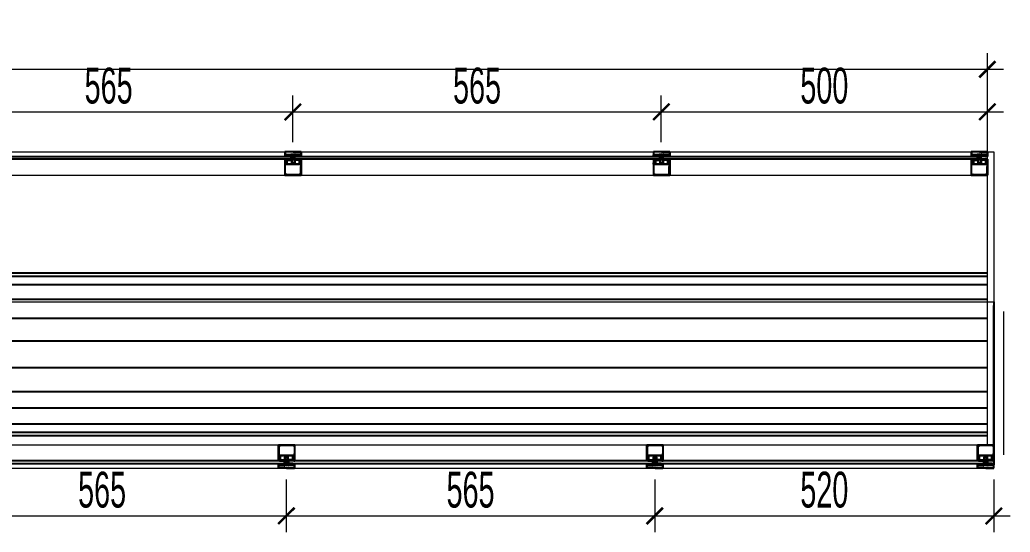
# Model space of a CAD drawing. Header units: millimetres. Extents: x 1336014 to 2939047, y -333549 to -60566.
# Drawn here: x 1482669 to 1484188, y -217693 to -216907 of the extents above; entities that cross this region are included whole.
import ezdxf

# ---------------------------------------------------------------- set-up
doc = ezdxf.new("R2010")
doc.units = ezdxf.units.MM
doc.header["$MEASUREMENT"] = 0
for name, color, linetype, lineweight in [('08.Dim', 156, 'Continuous', 15), ('DIM', 252, 'Continuous', 20), ('Door-Windows', 142, 'Continuous', 25), ('thick', 31, 'Continuous', 25), ('thin', 251, 'Continuous', 5), ('wall', 4, 'Continuous', 9)]:
    doc.layers.add(name, color=color, linetype=linetype, lineweight=lineweight)
doc.layers.add('Alu', color=6, linetype='Continuous')
doc.styles.add('TT5_Text Dim', font='hoatbif.shx', dxfattribs={"width": 0.6})
doc.dimstyles.new('TT5_Dim 1-25', dxfattribs={"dimscale": 25, "dimtxt": 2.2, "dimasz": 1, "dimexe": 1, "dimexo": 0, "dimgap": 0.5, "dimtad": 1, "dimdec": 0, "dimzin": 0, "dimdsep": 46, "dimtxsty": 'TT5_Text Dim', "dimblk": 'ARCHTICK', "dimcen": 0, "dimdle": 1, "dimclrd": 256, "dimclre": 256, "dimclrt": 1, "dimadec": 0, "dimazin": 0, "dimtfac": 0.015, "dimtdec": 0, "dimtix": 1, "dimtmove": 2, "dimatfit": 3, "dimldrblk": 'DOT', "dimfxl": 1, "dimtolj": 1, "dimtzin": 0, "dimlwd": -1, "dimlwe": -1, "dimarcsym": 1})

# ---------------------------------------------------------------- blocks, each defined once
blk = doc.blocks.new('_ARCHTICK')
at = {"const_width": 0.15}
blk.add_lwpolyline([(-0.5, -0.5), (0.5, 0.5)], dxfattribs=at)
blk = doc.blocks.new('*D2433')
at = {"layer": '08.Dim', "ltscale": 200, "transparency": 16777216}
for p, q in [((1483643.1, -217612.6), (1483643.1, -217693.5)), ((1484163.1, -217612.6), (1484163.1, -217693.5)), ((1483618.1, -217668.5), (1484188.1, -217668.5))]:
    blk.add_line(p, q, dxfattribs=at)
at = {"layer": 'Defpoints', "color": 0, "ltscale": 200, "transparency": 16777216}
for p in [(1483643.1, -217612.6), (1484163.1, -217612.6, 0), (1484163.1, -217668.5)]:
    blk.add_point(p, dxfattribs=at)
at = {"layer": '08.Dim', "ltscale": 200, "transparency": 16777216, "xscale": 25, "yscale": 25, "zscale": 25, "rotation": 180}
blk.add_blockref('_ARCHTICK', (1483643.1, -217668.5), dxfattribs=at)
at = {"layer": '08.Dim', "ltscale": 200, "transparency": 16777216, "xscale": 25, "yscale": 25, "zscale": 25}
blk.add_blockref('_ARCHTICK', (1484163.1, -217668.5), dxfattribs=at)
at = {"layer": '08.Dim', "color": 1, "ltscale": 200, "transparency": 16777216, "insert": (1483903.1, -217628.5), "char_height": 55, "attachment_point": 5, "style": 'TT5_Text Dim'}
blk.add_mtext('\\A1;520', dxfattribs=at)
blk = doc.blocks.new('_DOT')
blk.add_line((-0.5, 0), (-1, 0))
at = {"const_width": 0.5}
blk.add_lwpolyline([(-0.25, 0, 1), (0.25, 0, 1)], format="xyb", close=True, dxfattribs=at)
blk = doc.blocks.new('*D2434')
at = {"layer": '08.Dim', "ltscale": 200, "transparency": 16777216}
for p, q in [((1483653.1, -217095), (1483653.1, -217023.4)), ((1484153.1, -217095), (1484153.1, -217023.4)), ((1483628.1, -217048.4), (1484178.1, -217048.4))]:
    blk.add_line(p, q, dxfattribs=at)
at = {"layer": 'Defpoints', "color": 0, "ltscale": 200, "transparency": 16777216}
for p in [(1484153.1, -217048.4), (1483653.1, -217095, 0), (1484153.1, -217095)]:
    blk.add_point(p, dxfattribs=at)
at = {"layer": '08.Dim', "ltscale": 200, "transparency": 16777216, "xscale": 25, "yscale": 25, "zscale": 25, "rotation": 180}
blk.add_blockref('_ARCHTICK', (1483653.1, -217048.4), dxfattribs=at)
at = {"layer": '08.Dim', "ltscale": 200, "transparency": 16777216, "xscale": 25, "yscale": 25, "zscale": 25}
blk.add_blockref('_ARCHTICK', (1484153.1, -217048.4), dxfattribs=at)
at = {"layer": '08.Dim', "color": 1, "ltscale": 200, "transparency": 16777216, "insert": (1483903.1, -217008.4), "char_height": 55, "attachment_point": 5, "style": 'TT5_Text Dim'}
blk.add_mtext('\\A1;500', dxfattribs=at)
blk = doc.blocks.new('*D2435')
at = {"layer": '08.Dim', "ltscale": 200, "transparency": 16777216}
for p, q in [((1483088.1, -217095), (1483088.1, -217023.4)), ((1483653.1, -217095), (1483653.1, -217023.4)), ((1483063.1, -217048.4), (1483678.1, -217048.4))]:
    blk.add_line(p, q, dxfattribs=at)
at = {"layer": 'Defpoints', "color": 0, "ltscale": 200, "transparency": 16777216}
for p in [(1483653.1, -217048.4), (1483088.1, -217095, 0), (1483653.1, -217095, 0)]:
    blk.add_point(p, dxfattribs=at)
at = {"layer": '08.Dim', "ltscale": 200, "transparency": 16777216, "xscale": 25, "yscale": 25, "zscale": 25, "rotation": 180}
blk.add_blockref('_ARCHTICK', (1483088.1, -217048.4), dxfattribs=at)
at = {"layer": '08.Dim', "ltscale": 200, "transparency": 16777216, "xscale": 25, "yscale": 25, "zscale": 25}
blk.add_blockref('_ARCHTICK', (1483653.1, -217048.4), dxfattribs=at)
at = {"layer": '08.Dim', "color": 1, "ltscale": 200, "transparency": 16777216, "insert": (1483370.6, -217008.4), "char_height": 55, "attachment_point": 5, "style": 'TT5_Text Dim'}
blk.add_mtext('\\A1;565', dxfattribs=at)
blk = doc.blocks.new('*D2436')
at = {"layer": '08.Dim', "ltscale": 200, "transparency": 16777216}
for p, q in [((1482523.1, -217095), (1482523.1, -217023.4)), ((1483088.1, -217095), (1483088.1, -217023.4)), ((1482498.1, -217048.4), (1483113.1, -217048.4))]:
    blk.add_line(p, q, dxfattribs=at)
at = {"layer": 'Defpoints', "color": 0, "ltscale": 200, "transparency": 16777216}
for p in [(1483088.1, -217048.4), (1482523.1, -217095, 0), (1483088.1, -217095, 0)]:
    blk.add_point(p, dxfattribs=at)
at = {"layer": '08.Dim', "ltscale": 200, "transparency": 16777216, "xscale": 25, "yscale": 25, "zscale": 25, "rotation": 180}
blk.add_blockref('_ARCHTICK', (1482523.1, -217048.4), dxfattribs=at)
at = {"layer": '08.Dim', "ltscale": 200, "transparency": 16777216, "xscale": 25, "yscale": 25, "zscale": 25}
blk.add_blockref('_ARCHTICK', (1483088.1, -217048.4), dxfattribs=at)
at = {"layer": '08.Dim', "color": 1, "ltscale": 200, "transparency": 16777216, "insert": (1482805.6, -217008.4), "char_height": 55, "attachment_point": 5, "style": 'TT5_Text Dim'}
blk.add_mtext('\\A1;565', dxfattribs=at)
blk = doc.blocks.new('*D2447')
at = {"layer": '08.Dim', "ltscale": 200, "transparency": 16777216}
for p, q in [((1480493.1, -217108.7), (1480493.1, -216958.1)), ((1484153.1, -217108.7), (1484153.1, -216958.1)), ((1484178.1, -216983.1), (1480468.1, -216983.1))]:
    blk.add_line(p, q, dxfattribs=at)
at = {"layer": 'Defpoints', "color": 0, "ltscale": 200, "transparency": 16777216}
for p in [(1480493.1, -216983.1), (1480493.1, -217108.7), (1484153.1, -217108.7)]:
    blk.add_point(p, dxfattribs=at)
at = {"layer": '08.Dim', "ltscale": 200, "transparency": 16777216, "xscale": 25, "yscale": 25, "zscale": 25, "rotation": 180}
blk.add_blockref('_ARCHTICK', (1480493.1, -216983.1), dxfattribs=at)
at = {"layer": '08.Dim', "ltscale": 200, "transparency": 16777216, "xscale": 25, "yscale": 25, "zscale": 25}
blk.add_blockref('_ARCHTICK', (1484153.1, -216983.1), dxfattribs=at)
at = {"layer": '08.Dim', "color": 1, "ltscale": 200, "transparency": 16777216, "insert": (1482323.1, -216943.1), "char_height": 55, "attachment_point": 5, "style": 'TT5_Text Dim'}
blk.add_mtext('\\A1;3660', dxfattribs=at)
blk = doc.blocks.new('*D2448')
at = {"layer": '08.Dim', "ltscale": 200, "transparency": 16777216}
for p, q in [((1483078.1, -217612.6), (1483078.1, -217693.5)), ((1483643.1, -217612.6), (1483643.1, -217693.5)), ((1483053.1, -217668.5), (1483668.1, -217668.5))]:
    blk.add_line(p, q, dxfattribs=at)
at = {"layer": 'Defpoints', "color": 0, "ltscale": 200, "transparency": 16777216}
for p in [(1483078.1, -217612.6), (1483643.1, -217612.6), (1483643.1, -217668.5)]:
    blk.add_point(p, dxfattribs=at)
at = {"layer": '08.Dim', "ltscale": 200, "transparency": 16777216, "xscale": 25, "yscale": 25, "zscale": 25, "rotation": 180}
blk.add_blockref('_ARCHTICK', (1483078.1, -217668.5), dxfattribs=at)
at = {"layer": '08.Dim', "ltscale": 200, "transparency": 16777216, "xscale": 25, "yscale": 25, "zscale": 25}
blk.add_blockref('_ARCHTICK', (1483643.1, -217668.5), dxfattribs=at)
at = {"layer": '08.Dim', "color": 1, "ltscale": 200, "transparency": 16777216, "insert": (1483360.6, -217628.5), "char_height": 55, "attachment_point": 5, "style": 'TT5_Text Dim'}
blk.add_mtext('\\A1;565', dxfattribs=at)
blk = doc.blocks.new('*D2449')
at = {"layer": '08.Dim', "ltscale": 200, "transparency": 16777216}
for p, q in [((1482513.1, -217612.6), (1482513.1, -217693.5)), ((1483078.1, -217612.6), (1483078.1, -217693.5)), ((1482488.1, -217668.5), (1483103.1, -217668.5))]:
    blk.add_line(p, q, dxfattribs=at)
at = {"layer": 'Defpoints', "color": 0, "ltscale": 200, "transparency": 16777216}
for p in [(1482513.1, -217612.6), (1483078.1, -217612.6), (1483078.1, -217668.5)]:
    blk.add_point(p, dxfattribs=at)
at = {"layer": '08.Dim', "ltscale": 200, "transparency": 16777216, "xscale": 25, "yscale": 25, "zscale": 25, "rotation": 180}
blk.add_blockref('_ARCHTICK', (1482513.1, -217668.5), dxfattribs=at)
at = {"layer": '08.Dim', "ltscale": 200, "transparency": 16777216, "xscale": 25, "yscale": 25, "zscale": 25}
blk.add_blockref('_ARCHTICK', (1483078.1, -217668.5), dxfattribs=at)
at = {"layer": '08.Dim', "color": 1, "ltscale": 200, "transparency": 16777216, "insert": (1482795.6, -217628.5), "char_height": 55, "attachment_point": 5, "style": 'TT5_Text Dim'}
blk.add_mtext('\\A1;565', dxfattribs=at)
blk = doc.blocks.new('d2')
at = {"layer": 'Alu', "linetype": 'ByBlock'}
for p, q in [((0, 7.1), (0, 0.1)), ((0, 7.1), (1.95, 7.1)), ((0.08, 7.02), (1.34, 7.02)), ((0.08, 3.6), (0.08, 7.02)), ((0.89, 6.7), (0.89, 6.76)), ((0.89, 6.7), (1.09, 6.7)), ((1.05, 4.56), (1.05, 4.4)), ((1.05, 4.56), (1.21, 4.56)), ((1.33, 4.4), (1.05, 4.4)), ((1.13, 7.02), (1.25, 7.02)), ((1.21, 6.58), (1.21, 4.56)), ((1.25, 7.02), (1.35, 6.92)), ((1.34, 7.02), (1.34, 6.95)), ((1.37, 6.82), (1.61, 6.89)), ((1.37, 6.62), (1.45, 6.84)), ((1.37, 6.82), (1.37, 6.42)), ((1.37, 6.38), (1.37, 6.82)), ((1.37, 6.62), (1.45, 6.41)), ((1.37, 6.38), (1.61, 6.38)), ((1.41, 6.22), (1.77, 6.22)), ((1.41, 6.22), (1.41, 4.68)), ((1.42, 6.95), (1.42, 7.02)), ((1.75, 7.02), (1.42, 7.02)), ((1.42, 6.91), (1.77, 7.02)), ((1.45, 6.84), (1.6, 6.85)), ((1.45, 6.41), (1.6, 6.39)), ((1.45, 4.28), (1.45, 3.75)), ((1.61, 6.69), (1.49, 6.69)), ((1.61, 6.56), (1.49, 6.56)), ((1.77, 4.56), (1.53, 4.56)), ((1.6, 6.77), (1.6, 6.85)), ((1.6, 6.77), (1.77, 6.77)), ((1.6, 6.48), (1.6, 6.39)), ((1.6, 6.48), (1.77, 6.48)), ((1.61, 6.89), (1.61, 6.77)), ((1.61, 6.77), (1.61, 6.89)), ((1.61, 6.77), (1.69, 6.77)), ((1.61, 6.69), (1.74, 6.69)), ((1.61, 6.56), (1.74, 6.56)), ((1.61, 6.46), (1.69, 6.46)), ((1.61, 6.38), (1.61, 6.46)), ((1.61, 6.46), (1.61, 6.38)), ((1.75, 7.1), (1.75, 7.02)), ((1.75, 7.1), (1.77, 7.03)), ((1.77, 7.03), (2, 7.12)), ((1.77, 6.77), (1.77, 7.03)), ((1.77, 7.03), (1.77, 6.86)), ((1.77, 7.02), (1.77, 6.85)), ((1.77, 6.23), (1.77, 6.48)), ((1.77, 6.38), (1.77, 6.22)), ((1.77, 6.23), (1.89, 6.23)), ((1.77, 4.56), (1.77, 3.75)), ((1.89, 6.99), (2, 7.03)), ((1.89, 6.7), (1.89, 6.99)), ((1.89, 6.7), (2, 6.75)), ((1.89, 6.62), (2, 6.66)), ((1.89, 6.31), (1.89, 6.62)), ((1.89, 6.31), (2, 6.36)), ((1.89, 6.23), (2, 6.27)), ((2, 7.03), (2, 7.12)), ((2, 6.66), (2, 6.75)), ((2, 6.27), (2, 6.36)), ((2, 6.27), (2, 4.37)), ((3.2, 4.37), (2, 4.37)), ((3.2, 6.3), (3.2, 4.37)), ((3.21, 6.97), (3.21, 7.1)), ((3.21, 7.1), (10, 7.1)), ((3.21, 6.97), (3.21, 6.96)), ((3.21, 6.95), (3.21, 6.96)), ((3.21, 6.88), (3.21, 6.95)), ((3.21, 6.88), (3.21, 6.87)), ((3.21, 6.86), (3.21, 6.87)), ((3.21, 6.82), (3.21, 6.86)), ((3.21, 6.82), (3.21, 6.81)), ((3.21, 6.8), (3.21, 6.81)), ((3.21, 6.73), (3.21, 6.8)), ((3.21, 6.73), (3.21, 6.72)), ((3.21, 6.71), (3.21, 6.72)), ((3.21, 6.7), (3.21, 6.71)), ((3.21, 6.7), (3.21, 6.69)), ((3.21, 6.7), (3.21, 6.7)), ((3.21, 6.68), (3.21, 6.69)), ((3.21, 6.68), (3.21, 6.61)), ((3.21, 6.61), (3.21, 6.6)), ((3.21, 6.59), (3.21, 6.6)), ((3.21, 6.59), (3.21, 6.55)), ((3.21, 6.54), (3.21, 6.53)), ((3.21, 6.52), (3.21, 6.53)), ((3.21, 6.52), (3.21, 6.45)), ((3.21, 6.45), (3.21, 6.44)), ((3.21, 6.43), (3.21, 6.44)), ((3.21, 6.43), (3.21, 6.36)), ((3.21, 6.36), (3.21, 6.35)), ((3.21, 6.34), (3.21, 6.35)), ((3.21, 6.34), (3.21, 6.3)), ((3.45, 6.3), (3.21, 6.3)), ((3.3, 7), (3.3, 6.83)), ((3.36, 7), (3.3, 7)), ((3.3, 6.7), (3.3, 6.83)), ((3.3, 6.7), (3.3, 6.57)), ((3.3, 6.4), (3.3, 6.57)), ((3.36, 6.4), (3.3, 6.4)), ((3.36, 7), (3.36, 6.83)), ((3.36, 6.83), (3.36, 6.7)), ((3.36, 6.57), (3.36, 6.7)), ((3.36, 6.4), (3.36, 6.57)), ((3.45, 7.1), (3.45, 6.78)), ((3.45, 6.88), (3.45, 7.1)), ((3.45, 6.88), (3.45, 7.1)), ((3.45, 6.88), (3.45, 7.1)), ((3.56, 6.78), (3.45, 6.78)), ((3.56, 6.62), (3.45, 6.62)), ((3.45, 6.47), (3.45, 6.62)), ((3.45, 6.3), (3.45, 6.51)), ((3.45, 6.51), (3.45, 6.14)), ((3.45, 6.51), (3.45, 6.14)), ((3.45, 4.16), (3.45, 6.51)), ((3.45, 6.3), (3.45, 6.47)), ((3.59, 6.73), (3.49, 6.73)), ((3.59, 6.67), (3.49, 6.67)), ((3.64, 6.78), (3.56, 6.78)), ((3.64, 6.62), (3.56, 6.62)), ((3.61, 6.78), (3.58, 6.78)), ((3.61, 6.78), (3.58, 6.78)), ((3.61, 6.62), (3.58, 6.62)), ((3.61, 6.62), (3.58, 6.62)), ((3.7, 6.73), (3.59, 6.73)), ((3.7, 6.67), (3.59, 6.67)), ((3.61, 6.94), (3.61, 6.82)), ((3.61, 6.94), (3.81, 6.94)), ((3.61, 6.94), (3.61, 6.78)), ((3.61, 6.78), (3.61, 6.94)), ((3.61, 6.78), (3.61, 6.94)), ((3.61, 6.62), (3.61, 6.46)), ((3.61, 6.46), (3.61, 6.62)), ((3.61, 6.46), (3.61, 6.62)), ((3.61, 6.62), (3.61, 6.46)), ((3.61, 6.46), (3.61, 6.58)), ((3.61, 6.46), (3.61, 6.58)), ((3.61, 6.46), (3.81, 6.46)), ((3.61, 6.23), (3.61, 4.38)), ((3.64, 6.83), (3.67, 6.85)), ((3.64, 6.78), (3.64, 6.83)), ((3.64, 6.62), (3.64, 6.57)), ((3.64, 6.62), (3.64, 6.57)), ((3.64, 6.57), (3.67, 6.55)), ((3.72, 6.85), (3.67, 6.85)), ((3.72, 6.55), (3.67, 6.55)), ((3.71, 6.3), (3.67, 6.3)), ((3.67, 6.3), (3.76, 6.3)), ((3.67, 4.32), (4.69, 4.32)), ((3.77, 6.7), (3.72, 6.85)), ((3.77, 6.7), (3.72, 6.55)), ((3.81, 6.94), (3.81, 6.46)), ((3.85, 6.22), (5.37, 6.22)), ((3.97, 6.86), (3.97, 6.46)), ((4.05, 6.94), (4.29, 6.94)), ((4.05, 6.36), (5.05, 6.36)), ((4.29, 6.94), (4.29, 6.84)), ((4.38, 6.74), (4.58, 6.74)), ((4.45, 6.94), (4.57, 6.94)), ((4.69, 6.86), (4.45, 6.86)), ((4.57, 7.1), (4.57, 6.94)), ((4.57, 7.1), (4.57, 6.91)), ((4.57, 6.4), (4.57, 6.53)), ((4.69, 6.86), (4.61, 6.87)), ((4.69, 6.58), (4.61, 6.57)), ((5.01, 6.36), (4.61, 6.36)), ((4.93, 6.98), (4.69, 6.98)), ((4.69, 6.98), (4.69, 6.86)), ((4.69, 6.86), (4.69, 6.83)), ((4.69, 6.58), (4.69, 6.46)), ((4.93, 6.46), (4.69, 6.46)), ((4.93, 6.46), (4.93, 6.98)), ((5.05, 6.4), (5.05, 6.98)), ((5.05, 6.98), (5.37, 6.98)), ((5.18, 6.45), (5.13, 6.4)), ((5.24, 6.45), (5.18, 6.45)), ((5.37, 6.98), (5.37, 4.16)), ((5.37, 6.22), (5.37, 6.38)), ((5.53, 6.94), (6.29, 6.94)), ((5.53, 6.94), (5.53, 0.26)), ((9.84, 6.94), (6.29, 6.94)), ((9.68, 6.54), (9.68, 6.38)), ((9.84, 6.54), (9.68, 6.54)), ((9.68, 6.38), (9.84, 6.38)), ((9.84, 6.94), (9.84, 6.54)), ((9.84, 6.94), (9.84, 6.54)), ((9.84, 6.38), (9.84, 0.86)), ((10, 0.1), (10, 7.1)), ((0, 0.1), (1.95, 0.1)), ((0.08, 3.6), (0.08, 0.18)), ((0.08, 0.18), (1.34, 0.18)), ((0.89, 0.5), (0.89, 0.43)), ((0.89, 0.5), (1.09, 0.5)), ((1.05, 2.64), (1.05, 2.8)), ((1.33, 2.8), (1.05, 2.8)), ((1.05, 2.64), (1.21, 2.64)), ((1.14, 3.64), (1.06, 3.64)), ((1.14, 3.64), (1.06, 3.64)), ((1.06, 3.56), (1.14, 3.56)), ((1.14, 3.56), (1.06, 3.56)), ((1.14, 3.56), (1.14, 3.64)), ((1.21, 0.62), (1.21, 2.64)), ((1.22, 4.24), (1.38, 4.24)), ((1.38, 2.96), (1.22, 2.96)), ((1.25, 0.18), (1.35, 0.27)), ((1.34, 0.18), (1.34, 0.25)), ((1.37, 0.82), (1.61, 0.82)), ((1.37, 0.82), (1.37, 0.38)), ((1.37, 0.58), (1.45, 0.79)), ((1.37, 0.38), (1.37, 0.78)), ((1.37, 0.58), (1.45, 0.37)), ((1.37, 0.38), (1.61, 0.3)), ((1.38, 3.76), (1.38, 4.24)), ((1.38, 3.76), (1.38, 3.76)), ((1.38, 3.76), (1.38, 3.75)), ((1.52, 3.75), (1.38, 3.75)), ((1.44, 3.45), (1.38, 3.45)), ((1.38, 3.44), (1.38, 3.45)), ((1.38, 2.96), (1.38, 3.44)), ((1.38, 2.96), (1.38, 3.44)), ((1.38, 3.04), (1.38, 3.44)), ((1.38, 2.96), (1.38, 3.04)), ((1.41, 0.98), (1.41, 2.52)), ((1.41, 0.98), (1.77, 0.98)), ((1.42, 0.28), (1.77, 0.18)), ((1.42, 0.25), (1.42, 0.18)), ((1.75, 0.18), (1.42, 0.18)), ((1.45, 3.44), (1.53, 3.76)), ((1.45, 2.92), (1.45, 3.42)), ((1.45, 0.79), (1.6, 0.81)), ((1.45, 0.37), (1.6, 0.35)), ((1.46, 3.44), (1.54, 3.76)), ((1.46, 3.44), (1.46, 3.43)), ((1.59, 3.45), (1.47, 3.45)), ((1.61, 0.65), (1.49, 0.65)), ((1.61, 0.51), (1.49, 0.51)), ((1.77, 2.64), (1.53, 2.64)), ((1.67, 3.75), (1.55, 3.75)), ((1.59, 3.44), (1.67, 3.76)), ((1.6, 0.73), (1.6, 0.81)), ((1.6, 0.73), (1.77, 0.73)), ((1.6, 0.43), (1.6, 0.35)), ((1.6, 0.43), (1.77, 0.43)), ((1.61, 3.44), (1.69, 3.76)), ((1.73, 3.45), (1.61, 3.45)), ((1.61, 3.44), (1.61, 3.43)), ((1.61, 0.74), (1.61, 0.82)), ((1.61, 0.82), (1.61, 0.74)), ((1.61, 0.74), (1.69, 0.74)), ((1.61, 0.65), (1.74, 0.65)), ((1.61, 0.51), (1.74, 0.51)), ((1.61, 0.42), (1.61, 0.3)), ((1.61, 0.3), (1.61, 0.42)), ((1.61, 0.42), (1.69, 0.42)), ((1.81, 3.75), (1.69, 3.75)), ((1.74, 3.44), (1.81, 3.76)), ((1.75, 3.44), (1.83, 3.76)), ((1.88, 3.45), (1.75, 3.45)), ((1.75, 3.44), (1.75, 3.43)), ((1.75, 0.1), (1.75, 0.18)), ((1.75, 0.1), (1.77, 0.17)), ((1.77, 4.08), (1.77, 4.16)), ((1.77, 3.75), (1.77, 4.16)), ((1.77, 4.16), (5.37, 4.16)), ((1.77, 4.08), (2.01, 3.92)), ((1.77, 3.04), (1.77, 3.45)), ((1.77, 2.64), (1.77, 3.45)), ((1.77, 3.12), (2.01, 3.28)), ((1.77, 3.12), (1.77, 3.04)), ((5.37, 3.04), (1.77, 3.04)), ((1.77, 0.82), (1.77, 0.98)), ((1.77, 0.98), (1.89, 0.98)), ((1.77, 0.98), (1.77, 0.73)), ((1.77, 0.6), (1.77, 0.56)), ((1.77, 0.43), (1.77, 0.18)), ((1.77, 0.18), (1.77, 0.34)), ((1.77, 0.17), (2, 0.08)), ((1.96, 3.75), (1.84, 3.75)), ((1.88, 3.44), (1.96, 3.76)), ((1.9, 3.44), (1.89, 3.43)), ((1.89, 0.98), (2, 0.93)), ((1.89, 0.89), (2, 0.85)), ((1.89, 0.89), (1.89, 0.59)), ((1.89, 0.59), (2, 0.55)), ((1.89, 0.5), (1.89, 0.21)), ((1.89, 0.5), (2, 0.46)), ((1.89, 0.21), (2, 0.17)), ((1.9, 3.44), (1.97, 3.76)), ((2.02, 3.45), (1.9, 3.45)), ((2.1, 3.75), (1.98, 3.75)), ((3.2, 2.83), (2, 2.83)), ((2, 0.93), (2, 2.83)), ((2, 0.85), (2, 0.93)), ((2, 0.46), (2, 0.55)), ((2, 0.08), (2, 0.17)), ((2.01, 3.92), (2.05, 4.08)), ((2.05, 3.12), (2.01, 3.28)), ((2.02, 3.44), (2.1, 3.76)), ((2.04, 3.44), (2.12, 3.76)), ((2.16, 3.45), (2.04, 3.45)), ((2.04, 3.44), (2.04, 3.43)), ((2.05, 4.08), (2.69, 4.08)), ((2.69, 3.12), (2.05, 3.12)), ((2.24, 3.75), (2.12, 3.75)), ((2.17, 3.44), (2.25, 3.76)), ((2.18, 3.44), (2.26, 3.76)), ((2.18, 3.44), (2.18, 3.43)), ((2.31, 3.45), (2.19, 3.45)), ((2.25, 3.8), (2.28, 3.8)), ((2.25, 3.41), (2.27, 3.44)), ((2.39, 3.75), (2.27, 3.75)), ((2.27, 3.44), (2.29, 3.44)), ((2.28, 3.8), (2.3, 3.76)), ((2.31, 3.41), (2.29, 3.44)), ((2.37, 3.76), (2.3, 3.76)), ((2.3, 3.76), (2.37, 3.76)), ((2.31, 3.44), (2.39, 3.76)), ((2.31, 3.44), (2.31, 3.44)), ((2.32, 3.41), (2.33, 3.44)), ((2.33, 3.44), (2.41, 3.76)), ((2.47, 3.45), (2.33, 3.45)), ((2.33, 3.44), (2.45, 3.44)), ((2.33, 3.44), (2.33, 3.43)), ((2.39, 3.78), (2.37, 3.76)), ((2.4, 3.78), (2.41, 3.76)), ((2.41, 3.76), (2.53, 3.76)), ((2.55, 3.75), (2.41, 3.75)), ((2.47, 3.41), (2.45, 3.44)), ((2.47, 3.44), (2.55, 3.76)), ((2.48, 3.41), (2.49, 3.44)), ((2.49, 3.44), (2.57, 3.76)), ((2.63, 3.45), (2.49, 3.45)), ((2.49, 3.44), (2.49, 3.43)), ((2.49, 3.44), (2.61, 3.44)), ((2.55, 3.78), (2.53, 3.76)), ((2.56, 3.78), (2.57, 3.76)), ((2.57, 3.76), (2.69, 3.76)), ((2.71, 3.75), (2.57, 3.75)), ((2.63, 3.41), (2.61, 3.44)), ((2.63, 3.44), (2.71, 3.76)), ((2.64, 3.41), (2.65, 3.44)), ((2.65, 3.44), (2.73, 3.76)), ((2.79, 3.45), (2.65, 3.45)), ((2.65, 3.44), (2.65, 3.43)), ((2.65, 3.44), (2.77, 3.44)), ((2.69, 3.8), (2.69, 4.08)), ((2.71, 3.78), (2.69, 3.76)), ((2.69, 3.41), (2.69, 3.12)), ((2.72, 3.78), (2.73, 3.76)), ((2.73, 3.76), (2.85, 3.76)), ((2.87, 3.75), (2.73, 3.75)), ((2.79, 3.41), (2.77, 3.44)), ((2.79, 3.44), (2.87, 3.76)), ((2.8, 3.41), (2.81, 3.44)), ((2.81, 3.44), (2.89, 3.76)), ((2.95, 3.45), (2.81, 3.45)), ((2.81, 3.44), (2.81, 3.43)), ((2.81, 3.44), (2.93, 3.44)), ((2.87, 3.78), (2.85, 3.76)), ((2.88, 3.78), (2.89, 3.76)), ((2.89, 3.76), (3.01, 3.76)), ((3.03, 3.75), (2.89, 3.75)), ((2.95, 3.41), (2.93, 3.44)), ((2.95, 3.44), (3.03, 3.76)), ((2.97, 3.44), (2.96, 3.43)), ((2.96, 3.41), (2.97, 3.44)), ((2.97, 3.44), (3.04, 3.76)), ((3.11, 3.45), (2.97, 3.45)), ((2.97, 3.44), (3.09, 3.44)), ((3.03, 3.78), (3.01, 3.76)), ((3.04, 3.78), (3.05, 3.76)), ((3.05, 3.76), (3.17, 3.76)), ((3.19, 3.75), (3.05, 3.75)), ((3.11, 3.41), (3.09, 3.44)), ((3.11, 3.44), (3.15, 3.6)), ((3.12, 3.41), (3.13, 3.44)), ((3.13, 3.44), (3.17, 3.6)), ((3.21, 3.45), (3.13, 3.45)), ((3.13, 3.44), (3.13, 3.43)), ((3.13, 3.44), (3.25, 3.44)), ((3.15, 3.6), (3.16, 3.61)), ((3.16, 3.61), (3.17, 3.6)), ((3.19, 3.78), (3.17, 3.76)), ((3.19, 3.75), (3.21, 3.75)), ((3.2, 3.78), (3.21, 3.76)), ((3.2, 0.9), (3.2, 2.83)), ((3.45, 0.9), (3.2, 0.9)), ((3.2, 0.85), (3.2, 0.9)), ((3.2, 0.85), (3.21, 0.84)), ((3.2, 0.83), (3.21, 0.84)), ((3.2, 0.77), (3.2, 0.83)), ((3.2, 0.77), (3.21, 0.76)), ((3.2, 0.75), (3.21, 0.76)), ((3.2, 0.68), (3.2, 0.75)), ((3.2, 0.68), (3.21, 0.67)), ((3.2, 0.66), (3.21, 0.67)), ((3.2, 0.61), (3.2, 0.66)), ((3.2, 0.61), (3.21, 0.6)), ((3.2, 0.59), (3.21, 0.6)), ((3.2, 0.53), (3.2, 0.59)), ((3.2, 0.53), (3.21, 0.52)), ((3.2, 0.51), (3.21, 0.52)), ((3.2, 0.5), (3.2, 0.51)), ((3.2, 0.5), (3.2, 0.49)), ((3.2, 0.49), (3.21, 0.48)), ((3.2, 0.47), (3.21, 0.48)), ((3.2, 0.47), (3.2, 0.4)), ((3.2, 0.4), (3.21, 0.39)), ((3.2, 0.38), (3.21, 0.39)), ((3.2, 0.38), (3.2, 0.34)), ((3.2, 0.33), (3.21, 0.33)), ((3.2, 0.32), (3.21, 0.33)), ((3.2, 0.32), (3.2, 0.25)), ((3.2, 0.25), (3.21, 0.24)), ((3.2, 0.23), (3.21, 0.24)), ((3.2, 0.23), (3.2, 0.1)), ((3.2, 0.1), (10, 0.1)), ((3.21, 3.76), (3.45, 3.76)), ((3.21, 3.75), (3.3, 3.74)), ((3.21, 3.45), (3.21, 3.75)), ((3.21, 3.45), (3.3, 3.47)), ((3.27, 3.41), (3.25, 3.44)), ((3.28, 3.41), (3.29, 3.44)), ((3.45, 3.6), (3.29, 3.74)), ((3.29, 3.46), (3.45, 3.6)), ((3.29, 3.44), (3.45, 3.44)), ((3.35, 0.8), (3.3, 0.8)), ((3.3, 0.8), (3.3, 0.63)), ((3.3, 0.5), (3.3, 0.63)), ((3.3, 0.5), (3.3, 0.37)), ((3.3, 0.19), (3.3, 0.37)), ((3.35, 0.19), (3.3, 0.19)), ((3.35, 0.8), (3.35, 0.63)), ((3.35, 0.63), (3.35, 0.5)), ((3.35, 0.37), (3.35, 0.5)), ((3.35, 0.19), (3.35, 0.37)), ((3.45, 4.16), (3.61, 4.16)), ((3.45, 4.16), (4.09, 4.16)), ((3.45, 3.76), (3.45, 3.44)), ((3.45, 3.04), (3.61, 3.04)), ((3.45, 3.04), (4.09, 3.04)), ((3.45, 3.04), (3.45, 0.68)), ((3.45, 0.68), (3.45, 1.06)), ((3.45, 0.9), (3.45, 0.73)), ((3.45, 0.9), (3.45, 0.68)), ((3.45, 0.73), (3.45, 0.58)), ((3.55, 0.58), (3.45, 0.58)), ((3.45, 0.27), (3.45, 0.42)), ((3.55, 0.42), (3.45, 0.42)), ((3.45, 0.31), (3.45, 0.1)), ((3.45, 0.31), (3.45, 0.1)), ((3.45, 0.1), (3.45, 0.27)), ((3.58, 0.53), (3.48, 0.53)), ((3.58, 0.47), (3.48, 0.47)), ((3.63, 0.58), (3.55, 0.58)), ((3.63, 0.42), (3.55, 0.42)), ((3.61, 0.58), (3.58, 0.58)), ((3.69, 0.53), (3.58, 0.53)), ((3.69, 0.47), (3.58, 0.47)), ((3.61, 0.42), (3.58, 0.42)), ((3.61, 0.96), (3.61, 2.81)), ((3.61, 0.74), (3.81, 0.74)), ((3.61, 0.74), (3.61, 0.62)), ((3.61, 0.58), (3.61, 0.74)), ((3.61, 0.74), (3.61, 0.58)), ((3.61, 0.26), (3.61, 0.42)), ((3.61, 0.42), (3.61, 0.26)), ((3.61, 0.26), (3.61, 0.38)), ((3.61, 0.26), (3.81, 0.26)), ((3.63, 0.62), (3.66, 0.65)), ((3.63, 0.58), (3.63, 0.62)), ((3.63, 0.58), (3.63, 0.62)), ((3.63, 0.42), (3.63, 0.37)), ((3.63, 0.37), (3.66, 0.35)), ((3.71, 0.65), (3.66, 0.65)), ((3.71, 0.35), (3.66, 0.35)), ((3.67, 2.88), (4.69, 2.88)), ((3.71, 0.9), (3.67, 0.9)), ((3.67, 0.9), (3.76, 0.9)), ((3.77, 0.5), (3.71, 0.65)), ((3.77, 0.5), (3.71, 0.35)), ((3.81, 0.26), (3.81, 0.74)), ((3.85, 0.98), (5.37, 0.98)), ((3.97, 0.34), (3.97, 0.74)), ((4.05, 0.84), (5.05, 0.84)), ((4.05, 0.26), (4.29, 0.26)), ((4.09, 4.16), (4.09, 4.17)), ((4.09, 4.17), (4.32, 4.17)), ((4.09, 3.04), (4.09, 3.02)), ((4.09, 3.02), (4.32, 3.02)), ((4.29, 0.26), (4.29, 0.36)), ((4.32, 4.17), (4.63, 4.17)), ((4.32, 3.02), (4.63, 3.02)), ((4.38, 0.46), (4.58, 0.46)), ((4.69, 0.34), (4.45, 0.34)), ((4.45, 0.26), (4.57, 0.26)), ((4.57, 4), (5.37, 4)), ((4.57, 3.2), (4.57, 4)), ((5.37, 3.2), (4.57, 3.2)), ((4.57, 0.79), (4.57, 0.66)), ((4.57, 0.1), (4.57, 0.29)), ((4.57, 0.1), (4.57, 0.26)), ((5.01, 0.83), (4.61, 0.83)), ((4.69, 0.62), (4.61, 0.62)), ((4.69, 0.33), (4.61, 0.33)), ((4.93, 0.74), (4.69, 0.74)), ((4.69, 0.62), (4.69, 0.74)), ((4.69, 0.22), (4.69, 0.33)), ((4.93, 0.22), (4.69, 0.22)), ((4.93, 0.74), (4.93, 0.22)), ((5.05, 0.79), (5.05, 0.22)), ((5.37, 0.22), (5.05, 0.22)), ((5.18, 0.74), (5.13, 0.8)), ((5.24, 0.74), (5.18, 0.74)), ((5.37, 4), (5.37, 3.2)), ((5.37, 3.04), (5.37, 0.22)), ((5.37, 0.98), (5.37, 0.82)), ((6.29, 0.26), (5.53, 0.26)), ((9.84, 0.26), (6.29, 0.26)), ((9.68, 0.86), (9.84, 0.86)), ((9.68, 0.7), (9.68, 0.86)), ((9.84, 0.7), (9.68, 0.7)), ((9.84, 0.7), (9.84, 0.26))]:
    blk.add_line(p, q, dxfattribs=at)
for centre, radius, start, end in [((1.22, 6.7), 0.326, 104.3896, 169.8341), ((1.09, 6.58), 0.12, 0, 90), ((1.33, 4.28), 0.12, 0, 90), ((1.4, 7), 0.0959, 240.6686, 290.5465), ((1.46, 4.24), 0.076, 94.9337, 175.5785), ((1.53, 4.68), 0.12, 180, 270), ((1.53, 6.63), 0.0696, 121.7737, 187.3927), ((1.53, 6.61), 0.0696, 172.6073, 238.2263), ((1.69, 6.85), 0.08, 270, 0), ((1.69, 6.38), 0.08, 0, 90), ((1.71, 6.63), 0.0696, 352.6073, 58.2263), ((1.71, 6.61), 0.0696, 301.7737, 7.3927), ((3.59, 6.92), 0.139, 193.1395, 267.1518), ((3.59, 6.92), 0.139, 193.1395, 267.1518), ((3.48, 6.7), 0.0302, 91.9683, 181.9878), ((3.48, 6.7), 0.0302, 178.0122, 268.0317), ((3.59, 6.48), 0.139, 92.8482, 166.8605), ((3.59, 6.48), 0.139, 92.8482, 166.8605), ((3.69, 6.23), 0.0742, 104.4445, 173.7256), ((3.69, 4.39), 0.0742, 186.2744, 255.5555), ((3.7, 6.7), 0.0302, 358.0122, 88.0317), ((3.7, 6.7), 0.0302, 271.9683, 1.9878), ((3.75, 6.23), 0.0692, 12.7293, 83.9963), ((3.85, 6.26), 0.04, 199.8838, 270), ((4.05, 6.86), 0.08, 90, 180), ((4.07, 6.45), 0.0927, 174.4974, 262.3772), ((4.4, 6.84), 0.102, 182.1661, 262.913), ((4.45, 6.9), 0.04, 90, 180), ((4.45, 6.9), 0.04, 180, 270), ((4.61, 6.91), 0.04, 180, 270), ((4.61, 6.53), 0.04, 90, 180), ((4.62, 6.4), 0.0426, 181.4498, 266.4981), ((4.55, 6.89), 0.156, 279.2886, 337.1798), ((4.69, 4.24), 0.08, 248.2118, 90), ((5.01, 6.4), 0.0426, 273.5023, 358.55), ((5.03, 6.49), 0.13, 280.1768, 318.1773), ((5.24, 6.31), 0.149, 29.1373, 92.3294), ((1.22, 0.49), 0.326, 190.1659, 255.6104), ((2.42, 3.6), 1.36, 151.9275, 178.3146), ((2.42, 3.6), 1.36, 181.6854, 208.0725), ((1.09, 0.62), 0.12, 270, 0), ((1.33, 2.92), 0.12, 270, 0), ((1.4, 0.19), 0.0959, 69.4535, 119.3314), ((1.45, 2.97), 0.0742, 184.1999, 268.8507), ((1.53, 2.52), 0.12, 90, 180), ((1.53, 0.59), 0.0696, 121.7737, 187.3927), ((1.53, 0.57), 0.0696, 172.6073, 238.2263), ((1.69, 0.82), 0.08, 270, 0), ((1.69, 0.34), 0.08, 0, 90), ((1.71, 0.59), 0.0696, 352.6073, 58.2263), ((1.71, 0.57), 0.0696, 301.7737, 7.3927), ((2.31, 3.41), 0.008, 206.5651, 333.4349), ((2.39, 3.78), 0.008, 26.5651, 153.4349), ((2.47, 3.41), 0.008, 206.5651, 333.4349), ((2.55, 3.78), 0.008, 26.5651, 153.4349), ((2.63, 3.41), 0.008, 206.5651, 333.4349), ((2.71, 3.78), 0.008, 26.5651, 153.4349), ((2.79, 3.41), 0.008, 206.5651, 333.4349), ((2.87, 3.78), 0.008, 26.5651, 153.4349), ((2.95, 3.41), 0.008, 206.5651, 333.4349), ((3.03, 3.78), 0.008, 26.5651, 153.4349), ((3.11, 3.41), 0.008, 206.5651, 333.4349), ((3.19, 3.78), 0.008, 26.5651, 153.4349), ((3.27, 3.41), 0.008, 206.5651, 333.4349), ((3.59, 0.72), 0.139, 193.1395, 267.1518), ((3.48, 0.5), 0.0302, 91.9683, 181.9878), ((3.48, 0.5), 0.0302, 178.0122, 268.0317), ((3.59, 0.28), 0.139, 92.8482, 166.8605), ((3.69, 2.8), 0.0742, 104.4445, 173.7256), ((3.69, 0.97), 0.0742, 186.2744, 255.5555), ((3.69, 0.5), 0.0302, 358.0122, 88.0317), ((3.69, 0.5), 0.0302, 271.9683, 1.9878), ((3.75, 0.97), 0.0692, 276.0037, 347.2707), ((3.85, 0.94), 0.04, 90, 160.1162), ((4.07, 0.75), 0.0927, 97.6228, 185.5026), ((4.05, 0.34), 0.08, 180, 270), ((4.4, 0.35), 0.102, 97.087, 177.8339), ((4.45, 0.3), 0.04, 90, 180), ((4.45, 0.3), 0.04, 180, 270), ((4.61, 0.79), 0.04, 90, 180), ((4.61, 0.66), 0.04, 180, 270), ((4.61, 0.29), 0.04, 90, 180), ((4.56, 0.32), 0.136, 6.436, 82.8356), ((4.59, 3.96), 0.215, 69.3371, 79.5795), ((4.59, 3.23), 0.215, 280.4205, 290.6629), ((4.69, 2.96), 0.08, 270, 111.7882), ((5.01, 0.79), 0.04, 0, 90), ((5.03, 0.71), 0.13, 41.8227, 79.8232), ((5.24, 0.89), 0.149, 267.6706, 330.8627)]:
    blk.add_arc(centre, radius, start, end, dxfattribs=at)
blk.add_ellipse((1.38, 0.15), major_axis=(0.0508, -0.0508), ratio=0.416555, start_param=1.1761, end_param=4.317693, dxfattribs=at)
for points, knots in [([(1.45, 3.44), (1.45, 3.44), (1.45, 3.44), (1.45, 3.44), (1.44, 3.45)], [0.00728632, 0.00728632, 0.00728632, 0.00728632, 0.01802847, 0.0328157, 0.0328157, 0.0328157, 0.0328157]), ([(1.44, 3.45), (1.44, 3.44), (1.44, 3.43), (1.45, 3.42), (1.45, 3.42), (1.46, 3.43), (1.46, 3.43), (1.46, 3.43)], [0.0010686, 0.0010686, 0.0010686, 0.0010686, 0.1495234, 0.2566596, 0.3129407, 0.3831615, 0.4852856, 0.4852856, 0.4852856, 0.4852856]), ([(1.44, 3.44), (1.44, 3.44), (1.44, 3.43), (1.45, 3.42), (1.45, 3.42), (1.46, 3.43), (1.46, 3.43), (1.46, 3.43)], [0.0010686, 0.0010686, 0.0010686, 0.0010686, 0.1495234, 0.2566596, 0.3129407, 0.3831615, 0.4852856, 0.4852856, 0.4852856, 0.4852856]), ([(1.53, 3.76), (1.53, 3.77), (1.53, 3.77), (1.53, 3.78), (1.54, 3.78), (1.54, 3.78), (1.54, 3.78), (1.55, 3.77), (1.55, 3.76), (1.55, 3.75)], [0, 0, 0, 0, 0.177097, 0.2757717, 0.3201487, 0.3584963, 0.3951515, 0.5596801, 0.6271819, 0.6271819, 0.6271819, 0.6271819]), ([(1.54, 3.76), (1.54, 3.77), (1.54, 3.77), (1.55, 3.76), (1.55, 3.76), (1.55, 3.75)], [0, 0, 0, 0, 0.0693006, 0.1042879, 0.1478462, 0.1478462, 0.1478462, 0.1478462]), ([(1.59, 3.44), (1.59, 3.44), (1.59, 3.44), (1.59, 3.44), (1.59, 3.45)], [0.00728632, 0.00728632, 0.00728632, 0.00728632, 0.01802847, 0.0328157, 0.0328157, 0.0328157, 0.0328157]), ([(1.59, 3.45), (1.59, 3.44), (1.59, 3.43), (1.59, 3.42), (1.6, 3.42), (1.6, 3.43), (1.6, 3.43), (1.61, 3.43)], [0.0010686, 0.0010686, 0.0010686, 0.0010686, 0.1495234, 0.2566596, 0.3129407, 0.3831615, 0.4852856, 0.4852856, 0.4852856, 0.4852856]), ([(1.59, 3.44), (1.59, 3.44), (1.59, 3.43), (1.59, 3.42), (1.6, 3.42), (1.6, 3.43), (1.6, 3.43), (1.61, 3.43)], [0.0010686, 0.0010686, 0.0010686, 0.0010686, 0.1495234, 0.2566596, 0.3129407, 0.3831615, 0.4852856, 0.4852856, 0.4852856, 0.4852856]), ([(1.67, 3.76), (1.67, 3.77), (1.67, 3.77), (1.68, 3.78), (1.68, 3.78), (1.68, 3.78), (1.69, 3.78), (1.69, 3.77), (1.69, 3.76), (1.69, 3.75)], [0, 0, 0, 0, 0.177097, 0.2757717, 0.3201487, 0.3584963, 0.3951515, 0.5596801, 0.6271819, 0.6271819, 0.6271819, 0.6271819]), ([(1.69, 3.76), (1.69, 3.77), (1.69, 3.77), (1.69, 3.76), (1.69, 3.76), (1.69, 3.75)], [0, 0, 0, 0, 0.0693006, 0.1042879, 0.1478462, 0.1478462, 0.1478462, 0.1478462]), ([(1.74, 3.44), (1.74, 3.44), (1.74, 3.44), (1.73, 3.44), (1.73, 3.45)], [0.00728632, 0.00728632, 0.00728632, 0.00728632, 0.01802847, 0.0328157, 0.0328157, 0.0328157, 0.0328157]), ([(1.73, 3.45), (1.73, 3.44), (1.73, 3.43), (1.74, 3.42), (1.74, 3.42), (1.75, 3.43), (1.75, 3.43), (1.75, 3.43)], [0.0010686, 0.0010686, 0.0010686, 0.0010686, 0.1495234, 0.2566596, 0.3129407, 0.3831615, 0.4852856, 0.4852856, 0.4852856, 0.4852856]), ([(1.73, 3.44), (1.73, 3.44), (1.73, 3.43), (1.74, 3.42), (1.74, 3.42), (1.75, 3.43), (1.75, 3.43), (1.75, 3.43)], [0.0010686, 0.0010686, 0.0010686, 0.0010686, 0.1495234, 0.2566596, 0.3129407, 0.3831615, 0.4852856, 0.4852856, 0.4852856, 0.4852856]), ([(1.81, 3.76), (1.82, 3.77), (1.82, 3.77), (1.82, 3.78), (1.82, 3.78), (1.83, 3.78), (1.83, 3.78), (1.83, 3.77), (1.84, 3.76), (1.84, 3.75)], [0, 0, 0, 0, 0.177097, 0.2757717, 0.3201487, 0.3584963, 0.3951515, 0.5596801, 0.6271819, 0.6271819, 0.6271819, 0.6271819]), ([(1.83, 3.76), (1.83, 3.77), (1.83, 3.77), (1.83, 3.76), (1.83, 3.76), (1.84, 3.75)], [0, 0, 0, 0, 0.0693006, 0.1042879, 0.1478462, 0.1478462, 0.1478462, 0.1478462]), ([(1.88, 3.45), (1.88, 3.44), (1.88, 3.43), (1.88, 3.42), (1.89, 3.42), (1.89, 3.43), (1.89, 3.43), (1.89, 3.43)], [0.0010686, 0.0010686, 0.0010686, 0.0010686, 0.1495234, 0.2566596, 0.3129407, 0.3831615, 0.4852856, 0.4852856, 0.4852856, 0.4852856]), ([(1.88, 3.44), (1.88, 3.44), (1.88, 3.44), (1.88, 3.44), (1.88, 3.45)], [0.00728632, 0.00728632, 0.00728632, 0.00728632, 0.01802847, 0.0328157, 0.0328157, 0.0328157, 0.0328157]), ([(1.88, 3.44), (1.88, 3.44), (1.88, 3.43), (1.88, 3.42), (1.89, 3.42), (1.89, 3.43), (1.89, 3.43), (1.89, 3.43)], [0.0010686, 0.0010686, 0.0010686, 0.0010686, 0.1495234, 0.2566596, 0.3129407, 0.3831615, 0.4852856, 0.4852856, 0.4852856, 0.4852856]), ([(1.96, 3.76), (1.96, 3.77), (1.96, 3.77), (1.96, 3.78), (1.97, 3.78), (1.97, 3.78), (1.97, 3.78), (1.98, 3.77), (1.98, 3.76), (1.98, 3.75)], [0, 0, 0, 0, 0.177097, 0.2757717, 0.3201487, 0.3584963, 0.3951515, 0.5596801, 0.6271819, 0.6271819, 0.6271819, 0.6271819]), ([(1.97, 3.76), (1.97, 3.77), (1.97, 3.77), (1.98, 3.76), (1.98, 3.76), (1.98, 3.75)], [0, 0, 0, 0, 0.0693006, 0.1042879, 0.1478462, 0.1478462, 0.1478462, 0.1478462]), ([(2.02, 3.44), (2.02, 3.44), (2.02, 3.44), (2.02, 3.44), (2.02, 3.45)], [0.00728632, 0.00728632, 0.00728632, 0.00728632, 0.01802847, 0.0328157, 0.0328157, 0.0328157, 0.0328157]), ([(2.02, 3.45), (2.02, 3.44), (2.02, 3.43), (2.02, 3.42), (2.03, 3.42), (2.03, 3.43), (2.04, 3.43), (2.04, 3.43)], [0.0010686, 0.0010686, 0.0010686, 0.0010686, 0.1495234, 0.2566596, 0.3129407, 0.3831615, 0.4852856, 0.4852856, 0.4852856, 0.4852856]), ([(2.02, 3.44), (2.02, 3.44), (2.02, 3.43), (2.02, 3.42), (2.03, 3.42), (2.03, 3.43), (2.04, 3.43), (2.04, 3.43)], [0.0010686, 0.0010686, 0.0010686, 0.0010686, 0.1495234, 0.2566596, 0.3129407, 0.3831615, 0.4852856, 0.4852856, 0.4852856, 0.4852856]), ([(2.1, 3.76), (2.1, 3.77), (2.11, 3.77), (2.11, 3.78), (2.11, 3.78), (2.12, 3.78), (2.12, 3.78), (2.12, 3.77), (2.12, 3.76), (2.12, 3.75)], [0, 0, 0, 0, 0.177097, 0.2757717, 0.3201487, 0.3584963, 0.3951515, 0.5596801, 0.6271819, 0.6271819, 0.6271819, 0.6271819]), ([(2.12, 3.76), (2.12, 3.77), (2.12, 3.77), (2.12, 3.76), (2.12, 3.76), (2.12, 3.75)], [0, 0, 0, 0, 0.0693006, 0.1042879, 0.1478462, 0.1478462, 0.1478462, 0.1478462]), ([(2.16, 3.45), (2.16, 3.44), (2.16, 3.43), (2.17, 3.42), (2.17, 3.42), (2.18, 3.43), (2.18, 3.43), (2.18, 3.43)], [0.0010686, 0.0010686, 0.0010686, 0.0010686, 0.1495234, 0.2566596, 0.3129407, 0.3831615, 0.4852856, 0.4852856, 0.4852856, 0.4852856]), ([(2.16, 3.45), (2.16, 3.44), (2.16, 3.43), (2.17, 3.42), (2.17, 3.42), (2.18, 3.43), (2.18, 3.43), (2.18, 3.43)], [0.0010686, 0.0010686, 0.0010686, 0.0010686, 0.1495234, 0.2566596, 0.3129407, 0.3831615, 0.4852856, 0.4852856, 0.4852856, 0.4852856]), ([(2.17, 3.44), (2.17, 3.44), (2.17, 3.44), (2.17, 3.44), (2.16, 3.45)], [0.00728632, 0.00728632, 0.00728632, 0.00728632, 0.01802847, 0.0328157, 0.0328157, 0.0328157, 0.0328157]), ([(2.25, 3.76), (2.25, 3.77), (2.25, 3.77), (2.25, 3.78), (2.26, 3.78), (2.26, 3.78), (2.26, 3.78), (2.27, 3.77), (2.27, 3.76), (2.27, 3.75)], [0, 0, 0, 0, 0.177097, 0.2757717, 0.3201487, 0.3584963, 0.3951515, 0.5596801, 0.6271819, 0.6271819, 0.6271819, 0.6271819]), ([(2.26, 3.76), (2.26, 3.77), (2.26, 3.77), (2.27, 3.76), (2.27, 3.76), (2.27, 3.75)], [0, 0, 0, 0, 0.0693006, 0.1042879, 0.1478462, 0.1478462, 0.1478462, 0.1478462]), ([(2.31, 3.45), (2.31, 3.44), (2.31, 3.43), (2.31, 3.42), (2.32, 3.42), (2.32, 3.43), (2.32, 3.43), (2.33, 3.43)], [0.0010686, 0.0010686, 0.0010686, 0.0010686, 0.1495234, 0.2566596, 0.3129407, 0.3831615, 0.4852856, 0.4852856, 0.4852856, 0.4852856]), ([(2.31, 3.44), (2.31, 3.44), (2.31, 3.44), (2.31, 3.44), (2.31, 3.45)], [0.00728632, 0.00728632, 0.00728632, 0.00728632, 0.01802847, 0.0328157, 0.0328157, 0.0328157, 0.0328157]), ([(2.39, 3.76), (2.39, 3.77), (2.39, 3.77), (2.4, 3.78), (2.4, 3.78), (2.4, 3.78), (2.41, 3.78), (2.41, 3.77), (2.41, 3.76), (2.41, 3.75)], [0, 0, 0, 0, 0.177097, 0.2757717, 0.3201487, 0.3584963, 0.3951515, 0.5596801, 0.6271819, 0.6271819, 0.6271819, 0.6271819]), ([(2.41, 3.76), (2.41, 3.77), (2.41, 3.77), (2.41, 3.76), (2.41, 3.76), (2.41, 3.75)], [0, 0, 0, 0, 0.0693006, 0.1042879, 0.1478462, 0.1478462, 0.1478462, 0.1478462]), ([(2.47, 3.44), (2.47, 3.44), (2.47, 3.44), (2.47, 3.44), (2.47, 3.45)], [0.00728632, 0.00728632, 0.00728632, 0.00728632, 0.01802847, 0.0315944, 0.0315944, 0.0315944, 0.0315944]), ([(2.47, 3.45), (2.47, 3.44), (2.47, 3.43), (2.47, 3.42), (2.48, 3.42), (2.48, 3.43), (2.49, 3.43), (2.49, 3.43)], [0.0010686, 0.0010686, 0.0010686, 0.0010686, 0.1495234, 0.2566596, 0.3129407, 0.3831615, 0.4852856, 0.4852856, 0.4852856, 0.4852856]), ([(2.55, 3.76), (2.55, 3.77), (2.55, 3.77), (2.56, 3.78), (2.56, 3.78), (2.56, 3.78), (2.57, 3.78), (2.57, 3.77), (2.57, 3.76), (2.57, 3.75)], [0, 0, 0, 0, 0.177097, 0.2757717, 0.3201487, 0.3584963, 0.3951515, 0.5596801, 0.6271819, 0.6271819, 0.6271819, 0.6271819]), ([(2.57, 3.76), (2.57, 3.77), (2.57, 3.77), (2.57, 3.76), (2.57, 3.76), (2.57, 3.75)], [0, 0, 0, 0, 0.0693006, 0.1042879, 0.1478462, 0.1478462, 0.1478462, 0.1478462]), ([(2.63, 3.44), (2.63, 3.44), (2.63, 3.44), (2.63, 3.44), (2.63, 3.45)], [0.00728632, 0.00728632, 0.00728632, 0.00728632, 0.01802847, 0.0315944, 0.0315944, 0.0315944, 0.0315944]), ([(2.63, 3.45), (2.63, 3.44), (2.63, 3.43), (2.63, 3.42), (2.64, 3.42), (2.64, 3.43), (2.65, 3.43), (2.65, 3.43)], [0.0010686, 0.0010686, 0.0010686, 0.0010686, 0.1495234, 0.2566596, 0.3129407, 0.3831615, 0.4852856, 0.4852856, 0.4852856, 0.4852856]), ([(2.71, 3.76), (2.71, 3.77), (2.71, 3.77), (2.72, 3.78), (2.72, 3.78), (2.72, 3.78), (2.73, 3.78), (2.73, 3.77), (2.73, 3.76), (2.73, 3.75)], [0, 0, 0, 0, 0.177097, 0.2757717, 0.3201487, 0.3584963, 0.3951515, 0.5596801, 0.6271819, 0.6271819, 0.6271819, 0.6271819]), ([(2.73, 3.76), (2.73, 3.77), (2.73, 3.77), (2.73, 3.76), (2.73, 3.76), (2.73, 3.75)], [0, 0, 0, 0, 0.0693006, 0.1042879, 0.1478462, 0.1478462, 0.1478462, 0.1478462]), ([(2.79, 3.44), (2.79, 3.44), (2.79, 3.44), (2.79, 3.44), (2.79, 3.45)], [0.00728632, 0.00728632, 0.00728632, 0.00728632, 0.01802847, 0.0315944, 0.0315944, 0.0315944, 0.0315944]), ([(2.79, 3.45), (2.79, 3.44), (2.79, 3.43), (2.79, 3.42), (2.8, 3.42), (2.8, 3.43), (2.81, 3.43), (2.81, 3.43)], [0.0010686, 0.0010686, 0.0010686, 0.0010686, 0.1495234, 0.2566596, 0.3129407, 0.3831615, 0.4852856, 0.4852856, 0.4852856, 0.4852856]), ([(2.79, 3.44), (2.79, 3.44), (2.79, 3.43), (2.79, 3.42), (2.8, 3.42), (2.8, 3.43), (2.81, 3.43), (2.81, 3.43)], [0.0010686, 0.0010686, 0.0010686, 0.0010686, 0.1495234, 0.2566596, 0.3129407, 0.3831615, 0.4852856, 0.4852856, 0.4852856, 0.4852856]), ([(2.87, 3.76), (2.87, 3.77), (2.87, 3.77), (2.88, 3.78), (2.88, 3.78), (2.88, 3.78), (2.89, 3.78), (2.89, 3.77), (2.89, 3.76), (2.89, 3.75)], [0, 0, 0, 0, 0.177097, 0.2757717, 0.3201487, 0.3584963, 0.3951515, 0.5596801, 0.6271819, 0.6271819, 0.6271819, 0.6271819]), ([(2.89, 3.76), (2.89, 3.77), (2.89, 3.77), (2.89, 3.76), (2.89, 3.76), (2.89, 3.75)], [0, 0, 0, 0, 0.0693006, 0.1042879, 0.1478462, 0.1478462, 0.1478462, 0.1478462]), ([(2.95, 3.44), (2.95, 3.44), (2.95, 3.44), (2.95, 3.44), (2.95, 3.45)], [0.00728632, 0.00728632, 0.00728632, 0.00728632, 0.01802847, 0.0315944, 0.0315944, 0.0315944, 0.0315944]), ([(2.95, 3.45), (2.95, 3.44), (2.95, 3.43), (2.95, 3.42), (2.96, 3.42), (2.96, 3.43), (2.96, 3.43), (2.96, 3.43)], [0.0059747, 0.0059747, 0.0059747, 0.0059747, 0.1495234, 0.2566596, 0.3129407, 0.3831615, 0.4852856, 0.4852856, 0.4852856, 0.4852856]), ([(3.03, 3.76), (3.03, 3.77), (3.03, 3.77), (3.04, 3.78), (3.04, 3.78), (3.04, 3.78), (3.05, 3.78), (3.05, 3.77), (3.05, 3.76), (3.05, 3.75)], [0, 0, 0, 0, 0.177097, 0.2757717, 0.3201487, 0.3584963, 0.3951515, 0.5596801, 0.6271819, 0.6271819, 0.6271819, 0.6271819]), ([(3.04, 3.76), (3.05, 3.77), (3.05, 3.77), (3.05, 3.76), (3.05, 3.76), (3.05, 3.75)], [0, 0, 0, 0, 0.0693006, 0.1042879, 0.1478462, 0.1478462, 0.1478462, 0.1478462]), ([(3.11, 3.44), (3.11, 3.44), (3.11, 3.44), (3.11, 3.44), (3.11, 3.45)], [0.00728632, 0.00728632, 0.00728632, 0.00728632, 0.01802847, 0.0315944, 0.0315944, 0.0315944, 0.0315944]), ([(3.11, 3.45), (3.11, 3.44), (3.11, 3.43), (3.11, 3.42), (3.12, 3.42), (3.12, 3.43), (3.12, 3.43), (3.13, 3.43)], [0.0010686, 0.0010686, 0.0010686, 0.0010686, 0.1495234, 0.2566596, 0.3129407, 0.3831615, 0.4852856, 0.4852856, 0.4852856, 0.4852856])]:
    blk.add_open_spline(points, degree=3, knots=knots, dxfattribs=at)

msp = doc.modelspace()

# ---------------------------------------------------------------- linework, layer by layer
at = {"layer": 'DIM'}
for p, q in [((1482535.6, -217109.6, 0), (1483075.9, -217109.6, 0)), ((1483100.6, -217109.6, 0), (1483640.9, -217109.6, 0)), ((1483665.6, -217109.6, 0), (1484128.4, -217109.6, 0)), ((1482535.6, -217145.3, 0), (1483075.6, -217145.3, 0)), ((1483100.6, -217145.3, 0), (1483640.6, -217145.3, 0)), ((1483665.6, -217145.3, 0), (1484128.1, -217145.3, 0)), ((1482525.6, -217559.6), (1483065.6, -217559.6)), ((1483090.6, -217559.6), (1483630.6, -217559.6)), ((1483655.6, -217559.6), (1484138.2, -217559.6)), ((1482525.6, -217595.3), (1483065.9, -217595.3)), ((1483090.6, -217595.3), (1483630.9, -217595.3)), ((1483655.6, -217595.3), (1484138.4, -217595.3))]:
    msp.add_line(p, q, dxfattribs=at)
at = {"layer": 'Door-Windows'}
for points in [[(1482525.8, -217116.7), (1483085.3, -217116.7), (1483085.3, -217121), (1482525.8, -217121)], [(1483090.8, -217116.7), (1483650.3, -217116.7), (1483650.3, -217121), (1483090.8, -217121)], [(1483655.8, -217116.7), (1484137.9, -217116.7), (1484137.9, -217121), (1483655.8, -217121)]]:
    msp.add_lwpolyline(points, close=True, dxfattribs=at)
at = {"layer": 'Door-Windows', "elevation": 0}
for points in [[(1482515.8, -217588.1), (1483075.3, -217588.1), (1483075.3, -217583.8), (1482515.8, -217583.8)], [(1483080.8, -217588.1), (1483640.3, -217588.1), (1483640.3, -217583.8), (1483080.8, -217583.8)], [(1483645.8, -217588.1), (1484147.9, -217588.1), (1484147.9, -217583.8), (1483645.8, -217583.8)]]:
    msp.add_lwpolyline(points, close=True, dxfattribs=at)
at = {"layer": 'thick'}
for p, q in [((1480587.5, -217295.3, 0), (1484153.1, -217295.3, 0)), ((1480587.5, -217300.7, 0), (1484153.1, -217300.7, 0)), ((1480587.5, -217313.5, 0), (1484153.1, -217313.5, 0)), ((1480587.5, -217335.8, 0), (1484153.1, -217335.8, 0)), ((1484163.1, -217339.8, 0), (1484163.1, -217589.8, 0)), ((1484163.1, -217595.3, 0), (1484163.1, -217345.3, 0)), ((1480587.5, -217364.9, 0), (1484153.1, -217364.9, 0)), ((1480587.5, -217400, 0), (1484153.1, -217400, 0)), ((1480587.5, -217440.5, 0), (1484153.1, -217440.5, 0)), ((1480587.5, -217477.7, 0), (1484153.1, -217477.7, 0)), ((1480587.5, -217502.7, 0), (1484153.1, -217502.7, 0)), ((1480587.5, -217527, 0), (1484153.1, -217527, 0)), ((1480587.5, -217539.9, 0), (1484153.1, -217539.9, 0)), ((1480587.5, -217545.3, 0), (1484153.1, -217545.3, 0))]:
    msp.add_line(p, q, dxfattribs=at)
at = {"layer": 'thin'}
msp.add_line((1480609.8, -217339.8, 0), (1484163.1, -217339.8, 0), dxfattribs=at)
at = {"layer": 'wall'}
msp.add_line((1484178.1, -217354.8, 0), (1484178.1, -217574.8, 0), dxfattribs=at)
msp.add_lwpolyline([(1484153.1, -217109.6), (1484163.1, -217109.6), (1484163.1, -217559.6), (1484153.1, -217559.6)], close=True, dxfattribs=at)

# ---------------------------------------------------------------- block references
at = {"layer": 'Alu', "linetype": 'ByBlock', "extrusion": (3.86834e-27, 1.26573e-27, -1), "xscale": -3.57142857141298, "yscale": 3.57142857141298, "zscale": -3.571428571429499, "rotation": 90}
for p in [(-1483075.6, -217109.6, 0), (-1483640.6, -217109.6, 0), (-1484128.1, -217109.6, 0)]:
    msp.add_blockref('d2', p, dxfattribs=at)
at = {"layer": 'Alu', "linetype": 'ByBlock', "extrusion": (3.86834e-27, -1.26573e-27, -1), "xscale": 3.57142857141298, "yscale": 3.57142857141298, "zscale": -3.571428571429499, "rotation": 90}
for p in [(-1483065.6, -217595.3), (-1483630.6, -217595.3), (-1484137.8, -217595.3, 0)]:
    msp.add_blockref('d2', p, dxfattribs=at)

# ---------------------------------------------------------------- dimensions: what is measured, and where the dimension line sits
at = {"layer": '08.Dim', "ltscale": 200}
for base, p1, p2, picture, middle in [((1480493.1, -216983.1), (1484153.1, -217108.7), (1480493.1, -217108.7), '*D2447', (1482323.1, -216943.1)), ((1483088.1, -217048.4), (1482523.1, -217095, 0), (1483088.1, -217095, 0), '*D2436', (1482805.6, -217008.4)), ((1483653.1, -217048.4), (1483088.1, -217095, 0), (1483653.1, -217095, 0), '*D2435', (1483370.6, -217008.4)), ((1484153.1, -217048.4), (1483653.1, -217095, 0), (1484153.1, -217095), '*D2434', (1483903.1, -217008.4)), ((1483078.1, -217668.5), (1482513.1, -217612.6), (1483078.1, -217612.6), '*D2449', (1482795.6, -217628.5)), ((1483643.1, -217668.5), (1483078.1, -217612.6), (1483643.1, -217612.6), '*D2448', (1483360.6, -217628.5)), ((1484163.1, -217668.5), (1483643.1, -217612.6), (1484163.1, -217612.6, 0), '*D2433', (1483903.1, -217628.5))]:
    dim = msp.add_linear_dim(base=base, p1=p1, p2=p2, dimstyle='TT5_Dim 1-25', dxfattribs=at)
    dim.commit()
    dim.dimension.update_dxf_attribs({"geometry": picture, "text_midpoint": middle})

doc.saveas('drawing.dxf')
